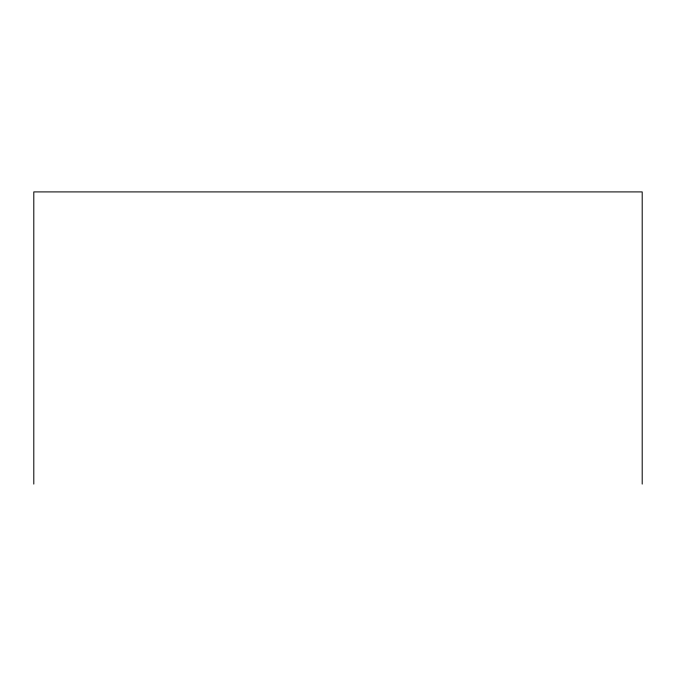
<?xml version="1.0" encoding="UTF-8"?>
<svg xmlns="http://www.w3.org/2000/svg" width="676" height="676" viewBox="0 0 676 676"><rect width="100%" height="100%" fill="white"/><g stroke="black" fill="none" stroke-linecap="round" stroke-linejoin="round"><path stroke-width="1.01" d="M642.2 484.092L642.2 191.908L33.8 191.908L33.8 484.092"/></g></svg>
